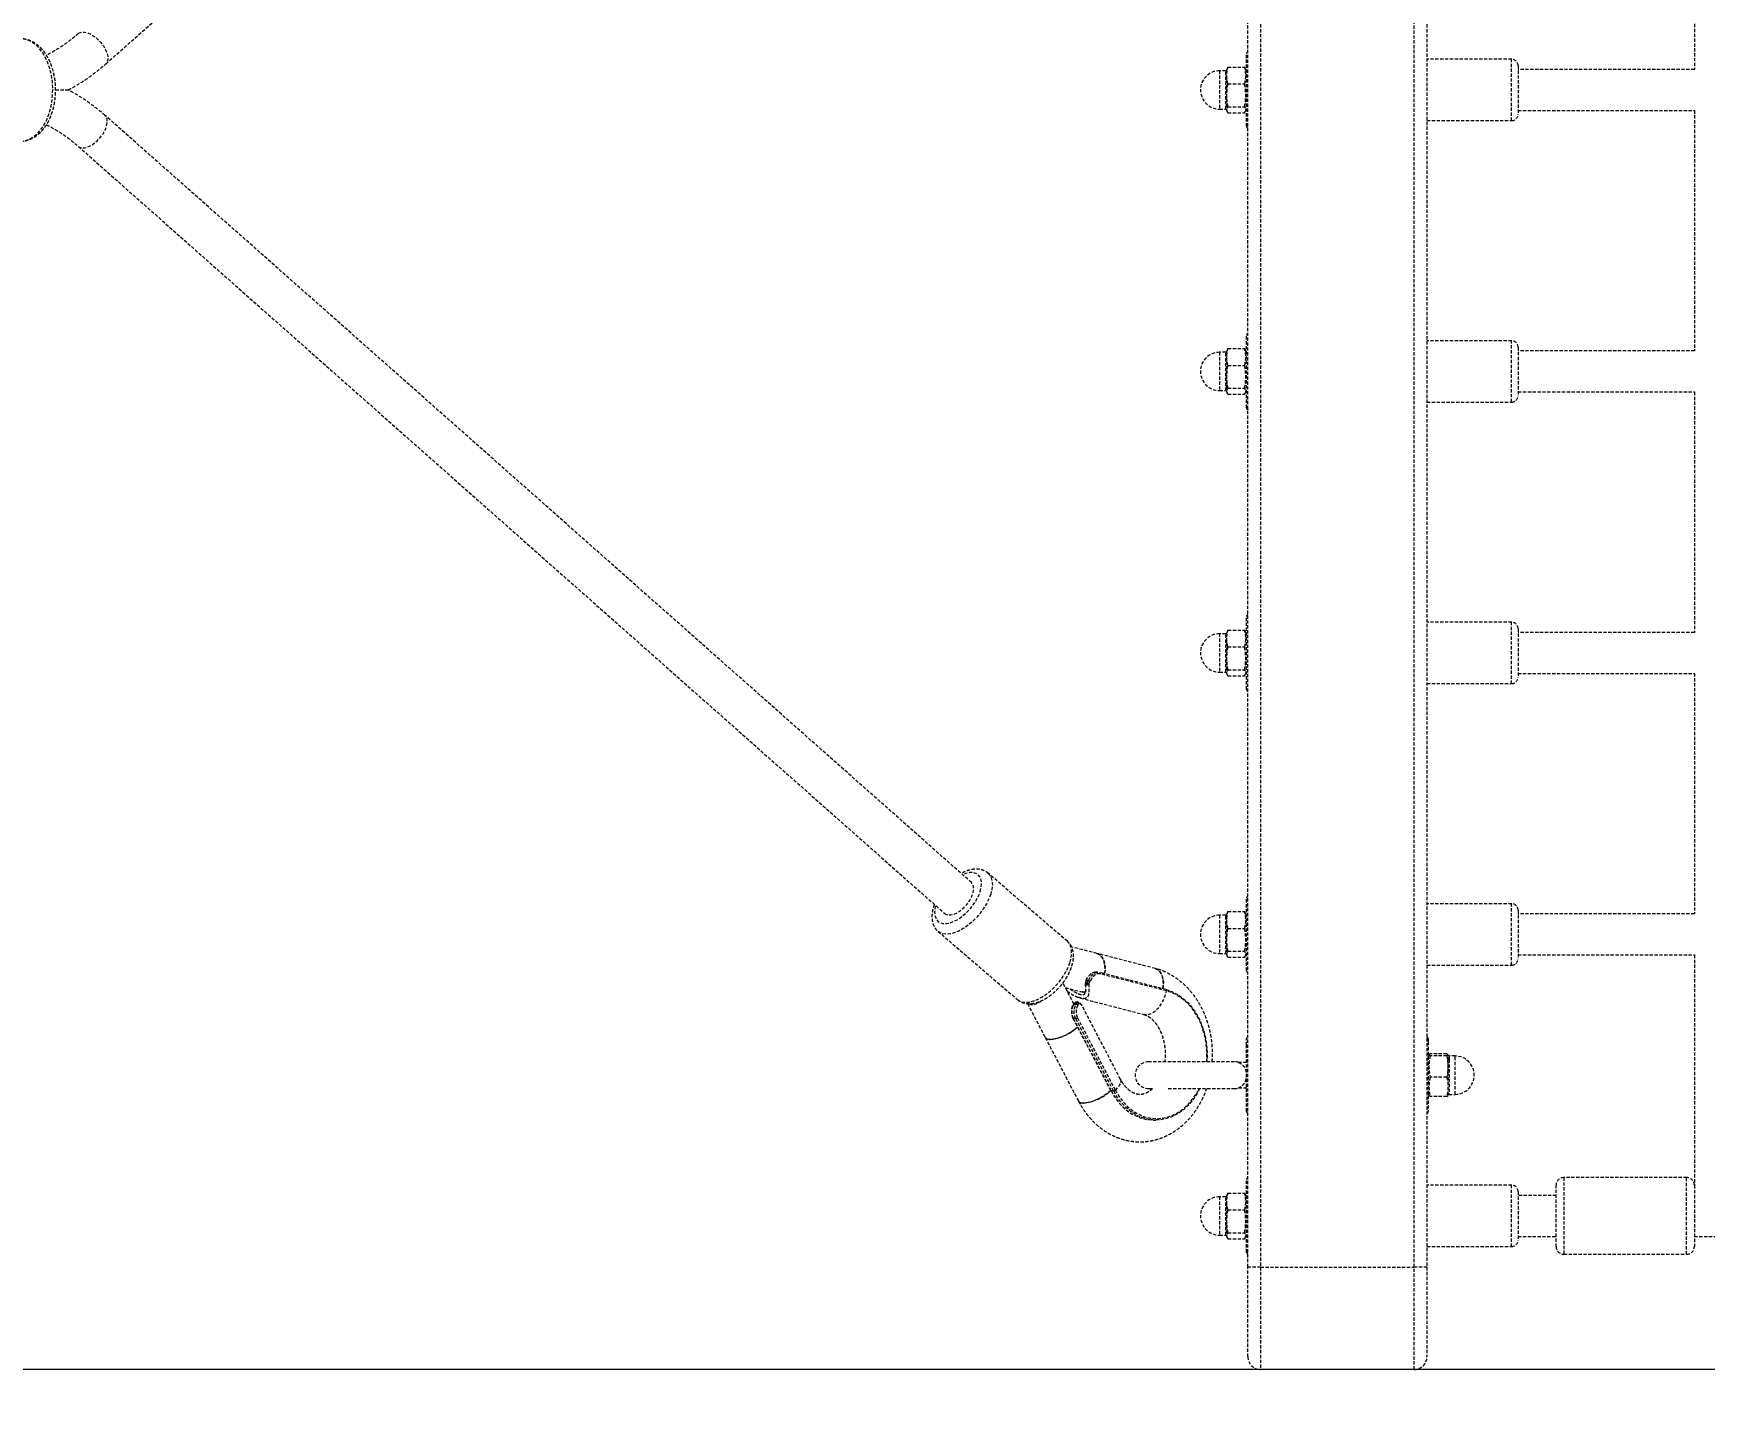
# Model space of a CAD drawing. Header units: millimetres. Extents: x -4075 to 3853, y -2344 to 2376.
# Drawn here: x -1238 to -585, y -170 to 368 of the extents above; entities that cross this region are included whole.
import ezdxf

# ---------------------------------------------------------------- set-up
doc = ezdxf.new("R2010")
doc.units = ezdxf.units.MM
doc.linetypes.add('HIDDEN', pattern=[1.905, 1.27, -0.635])
for name, color, linetype in [('DIKOM_ОБЪЕКТ', 7, 'Continuous'), ('DIKOM_РАЗМЕР_ЗОНА', 7, 'Continuous'), ('DIKOM_РАЗМЕР_ОБЪЕКТА', 7, 'Continuous')]:
    doc.layers.add(name, color=color, linetype=linetype)
doc.styles.add('style1', font='arialbd.ttf', dxfattribs={"width": 0.8})
doc.dimstyles.new('1-50', dxfattribs={"dimtxt": 300, "dimasz": 200, "dimexe": 100, "dimexo": 0, "dimgap": 100, "dimtad": 1, "dimtxsty": 'style1', "dimcen": 200, "dimclrd": 7, "dimclre": 7, "dimclrt": 7, "dimadec": 1, "dimazin": 2, "dimtfac": 1, "dimtmove": 0, "dimatfit": 2, "dimfxl": 0, "dimlwd": 25, "dimlwe": 18, "dimarcsym": 0})

# ---------------------------------------------------------------- blocks, each defined once
blk = doc.blocks.new('*D0')
at = {"layer": 'Defpoints', "color": 0, "transparency": 16777216}
for p in [(-3364.5, 346.19), (3853.1, 341.49), (3853.1, -2244.04)]:
    blk.add_point(p, dxfattribs=at)
at = {"layer": 'DIKOM_РАЗМЕР_ЗОНА', "color": 7, "lineweight": 18, "transparency": 16777216}
for p, q in [((-3364.5, 346.19), (-3364.5, -2344.04)), ((3853.1, 341.49), (3853.1, -2344.04))]:
    blk.add_line(p, q, dxfattribs=at)
at = {"layer": 'DIKOM_РАЗМЕР_ЗОНА', "color": 7, "lineweight": 25, "transparency": 16777216}
blk.add_line((-3164.5, -2244.04), (3653.1, -2244.04), dxfattribs=at)
at = {"layer": 'DIKOM_РАЗМЕР_ЗОНА', "color": 7, "transparency": 16777216}
for points in [[(-3164.5, -2210.7), (-3164.5, -2277.37), (-3364.5, -2244.04)], [(3653.1, -2210.7), (3653.1, -2277.37), (3853.1, -2244.04)]]:
    blk.add_solid(points, dxfattribs=at)
at = {"layer": 'DIKOM_РАЗМЕР_ЗОНА', "color": 7, "transparency": 16777216, "insert": (164.83, -1990.86), "char_height": 300, "attachment_point": 5, "style": 'style1'}
blk.add_mtext('{\\fArial|b0|i0|c204|p34;7220}', dxfattribs=at)
blk = doc.blocks.new('*D1')
at = {"layer": 'Defpoints', "color": 0, "transparency": 16777216}
for p in [(-1865.19, 346.19), (2353.81, 346.19), (2353.81, -666.66)]:
    blk.add_point(p, dxfattribs=at)
at = {"layer": 'DIKOM_РАЗМЕР_ОБЪЕКТА', "color": 7, "lineweight": 18, "transparency": 16777216}
for p, q in [((-1865.19, 346.19), (-1865.19, -766.66)), ((2353.81, 346.19), (2353.81, -766.66))]:
    blk.add_line(p, q, dxfattribs=at)
at = {"layer": 'DIKOM_РАЗМЕР_ОБЪЕКТА', "color": 7, "lineweight": 25, "transparency": 16777216}
blk.add_line((-1665.19, -666.66), (2153.81, -666.66), dxfattribs=at)
at = {"layer": 'DIKOM_РАЗМЕР_ОБЪЕКТА', "color": 7, "transparency": 16777216}
for points in [[(-1665.19, -633.33), (-1665.19, -700), (-1865.19, -666.66)], [(2153.81, -633.33), (2153.81, -700), (2353.81, -666.66)]]:
    blk.add_solid(points, dxfattribs=at)
at = {"layer": 'DIKOM_РАЗМЕР_ОБЪЕКТА', "color": 7, "transparency": 16777216, "insert": (244.3, -413.49), "char_height": 300, "attachment_point": 5, "style": 'style1'}
blk.add_mtext('{\\fArial|b0|i0|c204|p34;4220}', dxfattribs=at)
blk = doc.blocks.new('*D2')
at = {"layer": 'Defpoints', "color": 0, "transparency": 16777216}
for p in [(2054.85, 2376.19), (-3624.48, -1683.81), (2044.31, -1683.81)]:
    blk.add_point(p, dxfattribs=at)
at = {"layer": 'DIKOM_РАЗМЕР_ЗОНА', "color": 7, "lineweight": 18, "transparency": 16777216}
for p, q in [((2054.85, 2376.19), (-3724.48, 2376.19)), ((2044.31, -1683.81), (-3724.48, -1683.81))]:
    blk.add_line(p, q, dxfattribs=at)
at = {"layer": 'DIKOM_РАЗМЕР_ЗОНА', "color": 7, "lineweight": 25, "transparency": 16777216}
blk.add_line((-3624.48, 2176.19), (-3624.48, -1483.81), dxfattribs=at)
at = {"layer": 'DIKOM_РАЗМЕР_ЗОНА', "color": 7, "transparency": 16777216}
for points in [[(-3657.81, 2176.19), (-3591.14, 2176.19), (-3624.48, 2376.19)], [(-3657.81, -1483.81), (-3591.14, -1483.81), (-3624.48, -1683.81)]]:
    blk.add_solid(points, dxfattribs=at)
at = {"layer": 'DIKOM_РАЗМЕР_ЗОНА', "color": 7, "transparency": 16777216, "insert": (-3877.65, 411.65), "char_height": 300, "attachment_point": 5, "rotation": 90, "style": 'style1'}
blk.add_mtext('{\\fArial|b0|i0|c204|p34;4000}', dxfattribs=at)
blk = doc.blocks.new('*D3')
at = {"layer": 'Defpoints', "color": 0, "transparency": 16777216}
for p in [(1216.81, 846.19), (-2144.45, -153.81), (1216.81, -153.81)]:
    blk.add_point(p, dxfattribs=at)
at = {"layer": 'DIKOM_РАЗМЕР_ОБЪЕКТА', "color": 7, "lineweight": 18, "transparency": 16777216}
for p, q in [((1216.81, 846.19), (-2244.45, 846.19)), ((1216.81, -153.81), (-2244.45, -153.81))]:
    blk.add_line(p, q, dxfattribs=at)
at = {"layer": 'DIKOM_РАЗМЕР_ОБЪЕКТА', "color": 7, "lineweight": 25, "transparency": 16777216}
blk.add_line((-2144.45, 646.19), (-2144.45, 46.19), dxfattribs=at)
at = {"layer": 'DIKOM_РАЗМЕР_ОБЪЕКТА', "color": 7, "transparency": 16777216}
for points in [[(-2177.79, 646.19), (-2111.12, 646.19), (-2144.45, 846.19)], [(-2177.79, 46.19), (-2111.12, 46.19), (-2144.45, -153.81)]]:
    blk.add_solid(points, dxfattribs=at)
at = {"layer": 'DIKOM_РАЗМЕР_ОБЪЕКТА', "color": 7, "transparency": 16777216, "insert": (-2397.63, 346.19), "char_height": 300, "attachment_point": 5, "rotation": 90, "style": 'style1'}
blk.add_mtext('{\\fArial|b0|i0|c204|p34;1000}', dxfattribs=at)

msp = doc.modelspace()

# ---------------------------------------------------------------- linework, layer by layer
at = {"layer": 'DIKOM_ОБЪЕКТ', "color": 7, "linetype": 'HIDDEN', "lineweight": 15}
for p, q in [((-763.194, -113.815), (-763.194, 806.185)), ((-758.194, 806.185), (-758.194, -113.815)), ((-698.194, -113.815), (-698.194, 806.185)), ((-693.194, 806.185), (-693.194, -113.815)), ((-1209.484, 356.376), (-871.195, 655.909)), ((-588.694, 448.185), (-588.694, 354.185)), ((-763.694, 331.985), (-763.694, 360.385)), ((-771.83, 353.685), (-774.194, 353.685)), ((-774.194, 353.685), (-774.194, 338.685)), ((-771.83, 338.685), (-771.83, 353.685)), ((-771.291, 354.493), (-771.501, 353.916)), ((-771.501, 353.916), (-771.501, 340.7)), ((-770.953, 355.1), (-771.201, 354.46)), ((-770.953, 355.1), (-764.436, 355.1)), ((-764.436, 355.1), (-764.187, 354.46)), ((-763.694, 353.385), (-764.097, 354.493)), ((-660.094, 358.185), (-693.194, 358.185)), ((-660.094, 334.185), (-660.094, 358.185)), ((-657.594, 355.685), (-657.594, 336.685)), ((-588.694, 354.185), (-657.594, 354.185)), ((-770.953, 348.545), (-764.436, 348.545)), ((-771.501, 340.7), (-771.501, 338.455)), ((-770.953, 339.631), (-764.436, 339.631)), ((-871.195, 36.462), (-1209.76, 336.24)), ((-774.194, 338.685), (-771.83, 338.685)), ((-771.501, 338.455), (-771.291, 337.878)), ((-770.953, 337.271), (-764.436, 337.271)), ((-764.097, 337.878), (-763.694, 338.985)), ((-693.194, 334.185), (-660.094, 334.185)), ((-657.594, 338.185), (-588.694, 338.185)), ((-588.694, 338.185), (-588.694, 244.185)), ((-1220.189, 324.106), (-881.624, 24.329)), ((-763.694, 221.985), (-763.694, 250.385)), ((-660.094, 248.185), (-693.194, 248.185)), ((-660.094, 224.185), (-660.094, 248.185)), ((-771.83, 243.685), (-774.194, 243.685)), ((-774.194, 243.685), (-774.194, 228.685)), ((-771.83, 228.685), (-771.83, 243.685)), ((-771.291, 244.493), (-771.501, 243.916)), ((-771.501, 243.916), (-771.501, 230.7)), ((-770.953, 245.1), (-771.201, 244.46)), ((-770.953, 245.1), (-764.436, 245.1)), ((-764.436, 245.1), (-764.187, 244.46)), ((-763.694, 243.385), (-764.097, 244.493)), ((-657.594, 245.685), (-657.594, 226.685)), ((-588.694, 244.185), (-657.594, 244.185)), ((-770.953, 238.545), (-764.436, 238.545)), ((-774.194, 228.685), (-771.83, 228.685)), ((-771.501, 230.7), (-771.501, 228.455)), ((-770.953, 229.631), (-764.436, 229.631)), ((-764.097, 227.878), (-763.694, 228.985)), ((-771.501, 228.455), (-771.291, 227.878)), ((-770.953, 227.271), (-764.436, 227.271)), ((-693.194, 224.185), (-660.094, 224.185)), ((-657.594, 228.185), (-588.694, 228.185)), ((-588.694, 228.185), (-588.694, 134.185)), ((-763.694, 111.985), (-763.694, 140.385)), ((-660.094, 138.185), (-693.194, 138.185)), ((-660.094, 114.185), (-660.094, 138.185)), ((-771.83, 133.685), (-774.194, 133.685)), ((-774.194, 133.685), (-774.194, 118.685)), ((-771.83, 118.685), (-771.83, 133.685)), ((-771.291, 134.493), (-771.501, 133.916)), ((-771.501, 133.916), (-771.501, 120.7)), ((-770.953, 135.1), (-771.201, 134.46)), ((-770.953, 135.1), (-764.436, 135.1)), ((-764.436, 135.1), (-764.187, 134.46)), ((-763.694, 133.385), (-764.097, 134.493)), ((-657.594, 135.685), (-657.594, 116.685)), ((-588.694, 134.185), (-657.594, 134.185)), ((-770.953, 128.545), (-764.436, 128.545)), ((-774.194, 118.685), (-771.83, 118.685)), ((-771.501, 120.7), (-771.501, 118.455)), ((-771.501, 118.455), (-771.291, 117.878)), ((-770.953, 119.631), (-764.436, 119.631)), ((-764.097, 117.878), (-763.694, 118.985)), ((-657.594, 118.185), (-588.694, 118.185)), ((-588.694, 118.185), (-588.694, 24.185)), ((-770.953, 117.271), (-764.436, 117.271)), ((-693.194, 114.185), (-660.094, 114.185)), ((-833.697, 13.489), (-864.7, 40.112)), ((-763.694, 1.985), (-763.694, 30.385)), ((-660.094, 28.185), (-693.194, 28.185)), ((-660.094, 4.185), (-660.094, 28.185)), ((-771.83, 23.685), (-774.194, 23.685)), ((-774.194, 23.685), (-774.194, 8.685)), ((-771.83, 8.685), (-771.83, 23.685)), ((-771.291, 24.493), (-771.501, 23.916)), ((-771.501, 23.916), (-771.501, 10.7)), ((-770.953, 25.1), (-771.201, 24.46)), ((-770.953, 25.1), (-764.436, 25.1)), ((-764.436, 25.1), (-764.187, 24.46)), ((-763.694, 23.385), (-764.097, 24.493)), ((-657.594, 25.685), (-657.594, 6.685)), ((-588.694, 24.185), (-657.594, 24.185)), ((-884.244, 17.352), (-853.242, -9.271)), ((-770.953, 18.545), (-764.436, 18.545)), ((-822.156, 8.744), (-832.045, 11.291)), ((-799.371, 2.874), (-822.156, 8.744)), ((-774.194, 8.685), (-771.83, 8.685)), ((-771.501, 10.7), (-771.501, 8.455)), ((-771.501, 8.455), (-771.291, 7.878)), ((-770.953, 9.631), (-764.436, 9.631)), ((-770.953, 7.271), (-764.436, 7.271)), ((-764.097, 7.878), (-763.694, 8.985)), ((-657.594, 8.185), (-588.694, 8.185)), ((-588.694, 8.185), (-588.694, -81.815)), ((-821.754, 1.406), (-822.706, 1.406)), ((-821.137, 1.328), (-821.088, 1.322)), ((-795.114, -5.37), (-821.088, 1.322)), ((-794.933, -5.903), (-820.907, 0.788)), ((-693.194, 4.185), (-660.094, 4.185)), ((-831.135, -11.013), (-835.462, -2.729)), ((-834.483, -4.603), (-826.691, -6.61)), ((-826.702, -2.669), (-826.702, -2.669)), ((-826.336, -1.81), (-826.603, -2.713)), ((-826.389, -1.772), (-826.117, -1.004)), ((-826.07, -1.012), (-826.336, -1.81)), ((-825.435, -1.81), (-826.336, -1.81)), ((-849.281, -10.83), (-842.33, -24.138)), ((-831.156, -11.127), (-831.581, -11.663)), ((-830.69, -10.612), (-831.156, -11.127)), ((-831.156, -11.127), (-830.255, -11.127)), ((-828.599, -8.701), (-803.988, -15.041)), ((-812.957, -40.409), (-827.968, -11.67)), ((-831.525, -16.631), (-816.737, -44.942)), ((-831.404, -16.678), (-816.616, -44.99)), ((-830.453, -16.678), (-831.404, -16.678)), ((-815.665, -44.99), (-830.453, -16.678)), ((-829.785, -16.371), (-814.996, -44.682)), ((-842.33, -24.138), (-829.358, -48.973)), ((-763.694, -27.108), (-763.694, -24.615)), ((-692.694, -24.615), (-692.694, -25.855)), ((-692.694, -25.855), (-692.694, -53.015)), ((-763.694, -53.015), (-763.694, -27.108)), ((-692.386, -30.767), (-692.694, -31.615)), ((-685.436, -30.435), (-691.953, -30.435)), ((-685.436, -31.257), (-691.953, -31.257)), ((-684.887, -31.084), (-685.003, -30.767)), ((-684.887, -46.545), (-684.887, -31.084)), ((-682.194, -31.315), (-684.559, -31.315)), ((-684.559, -31.315), (-684.559, -32.679)), ((-682.194, -32.679), (-682.194, -31.315)), ((-768.444, -33.565), (-801.944, -33.565)), ((-763.694, -33.815), (-766.819, -33.815)), ((-684.559, -32.679), (-684.559, -46.315)), ((-682.194, -46.315), (-682.194, -32.679)), ((-815.665, -44.99), (-816.616, -44.99)), ((-801.944, -44.065), (-800.437, -44.065)), ((-794.281, -44.065), (-768.444, -44.065)), ((-766.822, -43.815), (-763.694, -43.815)), ((-685.436, -39.636), (-691.953, -39.636)), ((-692.694, -46.015), (-692.386, -46.863)), ((-691.953, -47.194), (-692.341, -46.846)), ((-685.436, -47.194), (-691.953, -47.194)), ((-685.436, -47.194), (-685.048, -46.846)), ((-685.003, -46.863), (-684.887, -46.545)), ((-684.559, -46.315), (-682.194, -46.315)), ((-800.034, -56.364), (-799.082, -56.364)), ((-763.694, -108.015), (-763.694, -79.615)), ((-660.094, -81.815), (-693.194, -81.815)), ((-660.094, -105.815), (-660.094, -81.815)), ((-657.594, -84.315), (-657.594, -103.315)), ((-642.694, -105.815), (-642.694, -81.815)), ((-591.694, -78.815), (-639.694, -78.815)), ((-639.694, -78.815), (-639.694, -108.815)), ((-591.694, -108.815), (-591.694, -78.815)), ((-588.694, -81.815), (-588.694, -105.815)), ((-771.83, -86.315), (-774.194, -86.315)), ((-774.194, -86.315), (-774.194, -101.315)), ((-771.83, -101.315), (-771.83, -86.315)), ((-771.291, -85.507), (-771.501, -86.084)), ((-771.501, -86.084), (-771.501, -99.3)), ((-770.953, -84.9), (-771.201, -85.54)), ((-770.953, -84.9), (-764.436, -84.9)), ((-764.436, -84.9), (-764.187, -85.54)), ((-763.694, -86.615), (-764.097, -85.507)), ((-642.694, -85.815), (-657.594, -85.815)), ((-770.953, -91.455), (-764.436, -91.455)), ((-774.194, -101.315), (-771.83, -101.315)), ((-771.501, -99.3), (-771.501, -101.545)), ((-771.501, -101.545), (-771.291, -102.122)), ((-770.953, -100.369), (-764.436, -100.369)), ((-770.953, -102.729), (-764.436, -102.729)), ((-764.097, -102.122), (-763.694, -101.015)), ((-657.594, -101.815), (-642.694, -101.815)), ((-588.694, -101.815), (-532.694, -101.815)), ((-693.194, -105.815), (-660.094, -105.815)), ((-639.694, -108.815), (-591.694, -108.815)), ((-758.194, -113.815), (-763.194, -113.815)), ((-763.194, -148.815), (-763.194, -113.815)), ((-758.194, -113.815), (-698.194, -113.815)), ((-758.194, -113.815), (-758.194, -153.815)), ((-693.194, -113.815), (-698.194, -113.815)), ((-698.194, -153.815), (-698.194, -113.815)), ((-693.194, -113.815), (-693.194, -148.815)), ((-698.194, -153.815), (-758.194, -153.815))]:
    msp.add_line(p, q, dxfattribs=at)
at = {"layer": 'DIKOM_ОБЪЕКТ', "color": 7, "linetype": 'HIDDEN', "lineweight": 15, "flags": 128}
for points in [[(-1242.813, 326.185), (-1241.155, 326.359), (-1239.504, 326.887), (-1237.911, 327.759), (-1236.407, 328.959), (-1235.016, 330.467), (-1233.765, 332.256), (-1232.675, 334.293), (-1231.766, 336.543), (-1231.054, 338.964), (-1230.553, 341.514), (-1230.269, 344.148), (-1230.21, 346.818), (-1230.376, 349.477), (-1230.763, 352.077), (-1231.366, 354.572), (-1232.173, 356.917), (-1233.169, 359.071), (-1234.338, 360.995), (-1235.658, 362.654), (-1237.106, 364.02), (-1238.656, 365.067), (-1240.28, 365.778), (-1241.949, 366.138), (-1242.813, 366.185)], [(-1220.172, 368.28), (-1219.843, 368.511), (-1218.945, 368.815), (-1217.854, 368.815), (-1216.622, 368.511), (-1215.307, 367.918), (-1213.969, 367.064), (-1212.671, 365.988), (-1211.474, 364.741), (-1210.435, 363.381), (-1209.6, 361.972), (-1209.011, 360.579), (-1208.693, 359.267), (-1208.663, 358.099), (-1208.921, 357.128), (-1209.455, 356.4), (-1209.481, 356.378)], [(-1220.183, 324.1), (-1219.849, 323.865), (-1218.944, 323.555), (-1217.853, 323.555), (-1216.628, 323.865), (-1215.325, 324.469), (-1214.006, 325.34), (-1212.733, 326.437), (-1211.564, 327.709), (-1210.554, 329.096), (-1209.752, 330.533), (-1209.193, 331.954), (-1208.905, 333.291), (-1208.901, 334.482), (-1209.18, 335.472), (-1209.731, 336.214), (-1209.764, 336.244)], [(-867.777, 32.941), (-867.375, 34.579), (-867.248, 36.09), (-867.4, 37.427), (-867.825, 38.552), (-868.511, 39.428), (-869.437, 40.03), (-870.575, 40.339), (-871.89, 40.346), (-873.343, 40.051), (-874.673, 39.56)], [(-864.635, 40.055), (-864.038, 39.393), (-863.44, 38.278), (-863.1, 36.938), (-863.027, 35.406), (-863.222, 33.718), (-863.681, 31.913)], [(-885.193, 27.341), (-885.444, 26.212), (-885.57, 24.701), (-885.419, 23.364), (-884.994, 22.239), (-884.308, 21.363), (-883.382, 20.761), (-882.244, 20.452), (-880.929, 20.445), (-879.476, 20.74), (-877.931, 21.329), (-876.339, 22.193), (-874.749, 23.306), (-873.21, 24.635), (-871.768, 26.139), (-870.467, 27.772), (-869.346, 29.485), (-868.44, 31.225), (-867.777, 32.941)], [(-881.623, 24.327), (-881.284, 24.087), (-880.379, 23.778), (-879.288, 23.778), (-878.063, 24.087), (-876.76, 24.692), (-875.441, 25.563), (-874.167, 26.66), (-872.999, 27.932), (-871.989, 29.319), (-871.187, 30.756), (-870.628, 32.176), (-870.34, 33.514), (-870.336, 34.705), (-870.615, 35.695), (-871.166, 36.437), (-871.196, 36.463)], [(-863.681, 31.913), (-864.393, 30.034), (-865.341, 28.123), (-866.502, 26.228), (-867.851, 24.39), (-869.355, 22.655), (-870.979, 21.062), (-872.685, 19.649), (-874.432, 18.448), (-876.181, 17.489), (-877.889, 16.793), (-879.518, 16.377), (-881.028, 16.251), (-882.384, 16.417), (-883.555, 16.872), (-884.246, 17.353)], [(-832.679, 5.291), (-832.22, 7.096), (-832.025, 8.784), (-832.098, 10.316), (-832.438, 11.655), (-833.036, 12.771), (-833.697, 13.489)], [(-819.136, 0.819), (-818.977, 2.266), (-819.015, 3.9), (-819.293, 5.399), (-819.799, 6.692), (-820.508, 7.718), (-821.387, 8.431), (-822.156, 8.744)], [(-822.156, 8.744), (-821.878, 8.658), (-820.928, 8.116), (-820.13, 7.242), (-819.519, 6.075), (-819.125, 4.671), (-818.966, 3.095), (-819.049, 1.421), (-819.136, 0.819)], [(-853.242, -9.271), (-852.553, -9.75), (-851.382, -10.205), (-850.025, -10.371), (-848.515, -10.245), (-846.887, -9.829), (-845.178, -9.133), (-843.43, -8.174), (-841.682, -6.974), (-839.977, -5.56), (-838.353, -3.967), (-836.849, -2.232), (-835.5, -0.395), (-834.338, 1.501), (-833.39, 3.411), (-832.679, 5.291)], [(-821.088, 1.322), (-821.073, 1.317), (-821.015, 1.286), (-820.966, 1.235), (-820.928, 1.166), (-820.902, 1.084), (-820.89, 0.99), (-820.891, 0.89), (-820.907, 0.788)], [(-799.371, 2.874), (-799.094, 2.788), (-798.144, 2.246), (-797.345, 1.372), (-796.735, 0.205), (-796.341, -1.199), (-796.181, -2.775), (-796.265, -4.449), (-796.352, -5.051)], [(-796.352, -5.051), (-796.193, -3.604), (-796.231, -1.97), (-796.509, -0.471), (-797.015, 0.822), (-797.724, 1.849), (-798.603, 2.561), (-799.37, 2.873)], [(-803.988, -15.041), (-802.965, -15.169), (-801.728, -14.996), (-800.478, -14.482), (-799.258, -13.643), (-798.109, -12.51), (-797.07, -11.119), (-796.175, -9.517), (-795.455, -7.759), (-794.933, -5.903)], [(-795.163, -5.364), (-792.866, -6.141), (-790.658, -7.263), (-788.568, -8.715), (-786.626, -10.476), (-784.86, -12.521), (-783.295, -14.822), (-781.953, -17.345), (-780.852, -20.056), (-780.009, -22.915), (-779.435, -25.884), (-779.138, -28.919), (-779.123, -31.978), (-779.227, -33.565)], [(-795.114, -5.37), (-795.099, -5.374), (-795.042, -5.406), (-794.993, -5.457), (-794.954, -5.525), (-794.928, -5.608), (-794.916, -5.701), (-794.918, -5.801), (-794.933, -5.903)], [(-779.343, -33.565), (-779.236, -31.949), (-779.251, -28.955), (-779.541, -25.985), (-780.103, -23.08), (-780.928, -20.281), (-782.005, -17.629), (-783.319, -15.159), (-784.851, -12.908), (-786.579, -10.906), (-788.479, -9.183), (-790.524, -7.762), (-792.686, -6.664), (-794.933, -5.903)], [(-829.75, -20.03), (-829.924, -20.192), (-831.095, -21.157), (-832.46, -22.087), (-833.955, -22.941), (-835.511, -23.677), (-837.053, -24.261), (-838.511, -24.667), (-839.815, -24.874), (-840.906, -24.874), (-841.732, -24.667), (-842.254, -24.261), (-842.33, -24.138)], [(-816.778, -44.865), (-816.952, -45.027), (-818.123, -45.991), (-819.488, -46.922), (-820.983, -47.775), (-822.538, -48.511), (-824.081, -49.096), (-825.539, -49.501), (-826.843, -49.709), (-827.934, -49.709), (-828.76, -49.501), (-829.282, -49.096), (-829.358, -48.973)], [(-816.616, -44.99), (-815.176, -47.422), (-813.522, -49.617), (-811.677, -51.543), (-809.669, -53.174), (-807.524, -54.487), (-805.273, -55.463), (-802.949, -56.088), (-800.584, -56.354), (-800.034, -56.364)], [(-782.039, -44.065), (-783.139, -46.143), (-784.681, -48.469), (-786.426, -50.543), (-788.35, -52.336), (-790.425, -53.823), (-792.623, -54.982), (-794.911, -55.797), (-797.259, -56.256), (-799.632, -56.354), (-801.998, -56.088), (-804.322, -55.463), (-806.572, -54.487), (-808.717, -53.174), (-810.726, -51.543), (-812.57, -49.617), (-814.224, -47.422), (-815.665, -44.99)], [(-812.957, -40.409), (-812.808, -40.921), (-812.898, -41.713), (-813.304, -42.625), (-814.011, -43.626), (-814.996, -44.682)], [(-814.996, -44.682), (-813.587, -47.062), (-811.968, -49.21), (-810.163, -51.096), (-808.197, -52.692), (-806.099, -53.977), (-803.896, -54.932), (-801.622, -55.544), (-799.307, -55.804), (-796.984, -55.708), (-794.687, -55.258), (-792.447, -54.461), (-790.297, -53.327), (-788.266, -51.872), (-786.383, -50.117), (-784.675, -48.087), (-783.166, -45.811), (-782.228, -44.065)]]:
    msp.add_lwpolyline(points, dxfattribs=at)
at = {"layer": 'DIKOM_ОБЪЕКТ', "color": 7, "linetype": 'HIDDEN', "lineweight": 15}
for centre, radius, start, end in [((-762.894, 360.385), 0.8, 112.024313, 180), ((-774.194, 346.185), 7.5, 90, 270), ((-771.83, 354.035), 0.35, 270, 340), ((-660.094, 355.685), 2.5, 0, 90), ((-771.83, 338.335), 0.35, 20, 90), ((-660.094, 336.685), 2.5, 270, 0), ((-762.894, 331.985), 0.8, 180, 247.975687), ((-762.894, 250.385), 0.8, 112.024313, 180), ((-660.094, 245.685), 2.5, 0, 90), ((-774.194, 236.185), 7.5, 90, 270), ((-771.83, 244.035), 0.35, 270, 340), ((-771.83, 228.335), 0.35, 20, 90), ((-660.094, 226.685), 2.5, 270, 0), ((-762.894, 221.985), 0.8, 180, 247.975687), ((-762.894, 140.385), 0.8, 112.024313, 180), ((-660.094, 135.685), 2.5, 0, 90), ((-774.194, 126.185), 7.5, 90, 270), ((-771.83, 134.035), 0.35, 270, 340), ((-771.83, 118.335), 0.35, 20, 90), ((-762.894, 111.985), 0.8, 180, 247.975687), ((-660.094, 116.685), 2.5, 270, 0), ((-762.894, 30.385), 0.8, 112.024313, 180), ((-660.094, 25.685), 2.5, 0, 90), ((-774.194, 16.185), 7.5, 90, 270), ((-771.83, 24.035), 0.35, 270, 340), ((-771.83, 8.335), 0.35, 20, 90), ((-660.094, 6.685), 2.5, 270, 0), ((-762.894, 1.985), 0.8, 180, 247.975687), ((-826.508, -2.368), 0.358, 237.313417, 254.651301), ((-826.419, -1.84), 0.0749, 66.402127, 102.671982), ((-826.246, -1.465), 0.357, 237.947559, 255.371654), ((-838.305, 4.357), 14.272, 329.798757, 334.396808), ((-825.022, -1.953), 1.287, 222.498851, 254.321378), ((-824.355, -0.462), 1.727, 231.295761, 254.821183), ((-838.32, 4.346), 14.984, 329.798757, 334.396808), ((-831.105, -11.38), 0.269, 139.628421, 185.374978), ((-831.123, -11.379), 0.255, 97.375321, 137.01503), ((-830.655, -10.869), 0.259, 97.647392, 135.867263), ((-834.081, -8.87), 4.442, 329.465304, 337.768397), ((-830.119, -11.684), 0.574, 27.914435, 103.693372), ((-829.798, -11.077), 0.554, 28.722191, 108.088084), ((-833.629, -9.046), 4.663, 329.465304, 337.768397), ((-831.427, -16.559), 0.122, 216.264559, 280.804346), ((-830.574, -15.536), 1.149, 276.038155, 313.369216), ((-840.732, -22.921), 2.009, 217.288935, 279.779971), ((-842.345, -6.572), 18.432, 276.084585, 313.103097), ((-762.894, -24.615), 0.8, 112.024313, 180), ((-693.494, -24.615), 0.8, 0, 67.975687), ((-684.559, -30.965), 0.35, 200, 270), ((-682.194, -38.815), 7.5, 270, 90), ((-801.944, -38.815), 5.25, 90, 270), ((-768.444, -38.815), 5.25, 71.957676, 90), ((-829.372, -31.407), 18.432, 276.084585, 313.103097), ((-816.639, -44.87), 0.122, 216.264559, 280.804346), ((-815.785, -43.847), 1.149, 276.038155, 313.369216), ((-768.444, -38.815), 5.25, 270, 288.027101), ((-827.76, -47.757), 2.007, 217.227563, 279.790321), ((-684.559, -46.665), 0.35, 90, 160), ((-762.894, -53.015), 0.8, 180, 247.975687), ((-693.494, -53.015), 0.8, 292.024313, 0), ((-762.894, -79.615), 0.8, 112.024313, 180), ((-660.094, -84.315), 2.5, 0, 90), ((-639.694, -81.815), 3, 90, 180), ((-591.694, -81.815), 3, 360, 90), ((-774.194, -93.815), 7.5, 90, 270), ((-771.83, -85.965), 0.35, 270, 340), ((-771.83, -101.665), 0.35, 20, 90), ((-660.094, -103.315), 2.5, 270, 0), ((-762.894, -108.015), 0.8, 180, 247.975687), ((-639.694, -105.815), 3, 180, 270), ((-591.694, -105.815), 3, 270, 0), ((-758.194, -148.815), 5, 180, 270), ((-698.194, -148.815), 5, 270, 0)]:
    msp.add_arc(centre, radius, start, end, dxfattribs=at)
msp.add_ellipse((-843.828, -3.992), major_axis=(5.315, 6.697), ratio=0.4967127, start_param=3.2795276, end_param=4.1142417, dxfattribs=at)
for points, knots in [([(-1242.957, 326.208), (-1242.862, 326.2), (-1242.184, 326.14), (-1240.918, 326.336), (-1239.212, 326.805), (-1237.578, 327.599), (-1236.032, 328.668), (-1234.591, 330.017), (-1233.275, 331.628), (-1232.106, 333.481), (-1231.108, 335.542), (-1230.296, 337.774), (-1229.684, 340.137), (-1229.276, 342.592), (-1229.079, 345.101), (-1229.094, 347.626), (-1229.321, 350.131), (-1229.759, 352.578), (-1230.402, 354.931), (-1231.248, 357.156), (-1232.29, 359.218), (-1233.519, 361.08), (-1234.921, 362.704), (-1236.476, 364.053), (-1238.151, 365.097), (-1239.905, 365.794), (-1241.44, 366.153), (-1242.378, 366.147), (-1242.712, 366.145)], [0, 0, 0, 0, 0.00610708, 0.04385838, 0.08147526, 0.11938565, 0.15797981, 0.19744868, 0.23774905, 0.2786587, 0.31990105, 0.36123915, 0.40254051, 0.44377881, 0.48496926, 0.52614865, 0.56736278, 0.60864689, 0.65005093, 0.69161683, 0.73336475, 0.77526763, 0.8171596, 0.85875068, 0.89967132, 0.93961412, 0.97851137, 1, 1, 1, 1]), ([(-1220.179, 368.274), (-1221.402, 367.238), (-1223.694, 365.295), (-1227.066, 362.95), (-1230.022, 361.177), (-1231.858, 360.176), (-1232.706, 359.781), (-1232.713, 359.777)], [0, 0, 0, 0, 0.3083878, 0.5782169, 0.8083941, 0.9982739, 1, 1, 1, 1]), ([(-1224.179, 346.183), (-1223.306, 346.648), (-1221.191, 347.774), (-1217.744, 349.938), (-1213.675, 352.803), (-1210.933, 355.14), (-1209.48, 356.379)], [0, 0, 0, 0, 0.1688315, 0.4095071, 0.6870189, 1, 1, 1, 1]), ([(-770.953, 348.545), (-770.962, 348.583), (-771.206, 349.541), (-771.522, 351.47), (-771.308, 353.636), (-771.016, 354.841), (-770.953, 355.1)], [0, 0, 0, 0, 0.0174084, 0.4430632, 0.8802346, 1, 1, 1, 1]), ([(-764.436, 348.545), (-764.426, 348.583), (-764.183, 349.541), (-763.867, 351.47), (-764.081, 353.636), (-764.373, 354.841), (-764.436, 355.1)], [0, 0, 0, 0, 0.0174084, 0.4430632, 0.8802346, 1, 1, 1, 1]), ([(-1229.121, 346.185), (-1228.669, 346.185), (-1227.314, 346.185), (-1225.811, 346.185), (-1224.691, 346.185), (-1224.188, 346.185), (-1224.182, 346.185), (-1224.18, 346.185)], [0, 0, 0, 0, 0.1866917, 0.5591652, 0.7336083, 0.9122681, 1, 1, 1, 1]), ([(-1209.763, 336.243), (-1211.323, 337.556), (-1214.251, 340.022), (-1218.584, 342.985), (-1221.837, 344.975), (-1223.663, 345.91), (-1224.184, 346.178)], [0, 0, 0, 0, 0.3415641, 0.6412992, 0.8975589, 1, 1, 1, 1]), ([(-770.953, 339.631), (-771.175, 341.09), (-771.628, 344.061), (-771.181, 347.033), (-770.953, 348.545)], [0, 0, 0, 0, 0.4912125, 1, 1, 1, 1]), ([(-764.436, 339.631), (-764.213, 341.09), (-763.76, 344.061), (-764.208, 347.033), (-764.436, 348.545)], [0, 0, 0, 0, 0.4912125, 1, 1, 1, 1]), ([(-770.953, 337.271), (-771.175, 337.657), (-771.628, 338.444), (-771.181, 339.231), (-770.953, 339.631)], [0, 0, 0, 0, 0.49121246, 1, 1, 1, 1]), ([(-764.436, 337.271), (-764.213, 337.657), (-763.76, 338.444), (-764.208, 339.231), (-764.436, 339.631)], [0, 0, 0, 0, 0.4912125, 1, 1, 1, 1]), ([(-1232.723, 332.583), (-1232.504, 332.479), (-1231.155, 331.845), (-1228.465, 330.3), (-1224.45, 327.686), (-1221.689, 325.366), (-1220.189, 324.106)], [0, 0, 0, 0, 0.0496579, 0.3053269, 0.6227061, 1, 1, 1, 1]), ([(-770.953, 238.545), (-770.962, 238.583), (-771.206, 239.541), (-771.522, 241.47), (-771.308, 243.636), (-771.016, 244.841), (-770.953, 245.1)], [0, 0, 0, 0, 0.0174084, 0.4430632, 0.88023465, 1, 1, 1, 1]), ([(-764.436, 238.545), (-764.426, 238.583), (-764.183, 239.541), (-763.867, 241.47), (-764.081, 243.636), (-764.373, 244.841), (-764.436, 245.1)], [0, 0, 0, 0, 0.0174084, 0.4430632, 0.8802346, 1, 1, 1, 1]), ([(-770.953, 229.631), (-771.175, 231.09), (-771.628, 234.061), (-771.181, 237.033), (-770.953, 238.545)], [0, 0, 0, 0, 0.4912125, 1, 1, 1, 1]), ([(-764.436, 229.631), (-764.213, 231.09), (-763.76, 234.061), (-764.208, 237.033), (-764.436, 238.545)], [0, 0, 0, 0, 0.4912125, 1, 1, 1, 1]), ([(-770.953, 227.271), (-771.175, 227.657), (-771.628, 228.444), (-771.181, 229.231), (-770.953, 229.631)], [0, 0, 0, 0, 0.4912125, 1, 1, 1, 1]), ([(-764.436, 227.271), (-764.213, 227.657), (-763.76, 228.444), (-764.208, 229.231), (-764.436, 229.631)], [0, 0, 0, 0, 0.4912125, 1, 1, 1, 1]), ([(-770.953, 128.545), (-770.962, 128.583), (-771.206, 129.541), (-771.522, 131.47), (-771.308, 133.636), (-771.016, 134.841), (-770.953, 135.1)], [0, 0, 0, 0, 0.0174084, 0.4430632, 0.8802346, 1, 1, 1, 1]), ([(-764.436, 128.545), (-764.426, 128.583), (-764.183, 129.541), (-763.867, 131.47), (-764.081, 133.636), (-764.373, 134.841), (-764.436, 135.1)], [0, 0, 0, 0, 0.0174084, 0.4430632, 0.8802346, 1, 1, 1, 1]), ([(-770.953, 119.631), (-771.175, 121.09), (-771.628, 124.061), (-771.181, 127.033), (-770.953, 128.545)], [0, 0, 0, 0, 0.4912125, 1, 1, 1, 1]), ([(-764.436, 119.631), (-764.213, 121.09), (-763.76, 124.061), (-764.208, 127.033), (-764.436, 128.545)], [0, 0, 0, 0, 0.4912125, 1, 1, 1, 1]), ([(-770.953, 117.271), (-771.175, 117.657), (-771.628, 118.444), (-771.181, 119.231), (-770.953, 119.631)], [0, 0, 0, 0, 0.4912125, 1, 1, 1, 1]), ([(-764.436, 117.271), (-764.213, 117.657), (-763.76, 118.444), (-764.208, 119.231), (-764.436, 119.631)], [0, 0, 0, 0, 0.4912125, 1, 1, 1, 1]), ([(-864.616, 40.011), (-864.664, 40.062), (-865.03, 40.46), (-865.923, 40.973), (-867.23, 41.499), (-868.661, 41.736), (-870.184, 41.718), (-871.807, 41.427), (-873.498, 40.882), (-874.637, 40.304), (-875.207, 40.015)], [0, 0, 0, 0, 0.0195401, 0.150933, 0.2807192, 0.4126431, 0.5503068, 0.6956277, 0.8477439, 1, 1, 1, 1]), ([(-885.661, 27.903), (-885.731, 27.734), (-886.062, 26.931), (-886.413, 25.499), (-886.665, 23.702), (-886.62, 22.042), (-886.331, 20.56), (-885.792, 19.244), (-885.102, 18.151), (-884.494, 17.615), (-884.226, 17.379)], [0, 0, 0, 0, 0.042329, 0.2006176, 0.3613208, 0.5061451, 0.6437969, 0.7745228, 0.9006531, 1, 1, 1, 1]), ([(-770.953, 18.545), (-770.962, 18.583), (-771.206, 19.541), (-771.522, 21.47), (-771.308, 23.636), (-771.016, 24.841), (-770.953, 25.1)], [0, 0, 0, 0, 0.0174084, 0.4430632, 0.8802346, 1, 1, 1, 1]), ([(-764.436, 18.545), (-764.426, 18.583), (-764.183, 19.541), (-763.867, 21.47), (-764.081, 23.636), (-764.373, 24.841), (-764.436, 25.1)], [0, 0, 0, 0, 0.0174084, 0.4430632, 0.8802346, 1, 1, 1, 1]), ([(-831.978, 3.747), (-831.879, 4.081), (-831.591, 5.049), (-831.318, 6.634), (-831.279, 8.379), (-831.522, 9.951), (-832.003, 11.308), (-832.709, 12.529), (-833.376, 13.17), (-833.714, 13.494)], [0, 0, 0, 0, 0.0900451, 0.2611332, 0.4342179, 0.5834004, 0.7248528, 0.8607153, 1, 1, 1, 1]), ([(-770.953, 9.631), (-771.175, 11.09), (-771.628, 14.061), (-771.181, 17.033), (-770.953, 18.545)], [0, 0, 0, 0, 0.4912125, 1, 1, 1, 1]), ([(-764.436, 9.631), (-764.213, 11.09), (-763.76, 14.061), (-764.208, 17.033), (-764.436, 18.545)], [0, 0, 0, 0, 0.4912125, 1, 1, 1, 1]), ([(-770.953, 7.271), (-771.175, 7.657), (-771.628, 8.444), (-771.181, 9.231), (-770.953, 9.631)], [0, 0, 0, 0, 0.4912125, 1, 1, 1, 1]), ([(-764.436, 7.271), (-764.213, 7.657), (-763.76, 8.444), (-764.208, 9.231), (-764.436, 9.631)], [0, 0, 0, 0, 0.4912125, 1, 1, 1, 1]), ([(-853.269, -9.2), (-853.165, -9.305), (-852.729, -9.744), (-851.756, -10.263), (-850.422, -10.729), (-848.972, -10.912), (-847.427, -10.839), (-845.785, -10.494), (-844.071, -9.875), (-842.329, -8.991), (-840.609, -7.871), (-838.954, -6.551), (-837.392, -5.063), (-835.952, -3.437), (-834.658, -1.703), (-833.54, 0.108), (-832.616, 1.938), (-832.188, 3.152), (-831.978, 3.747)], [0, 0, 0, 0, 0.018319, 0.0762777, 0.1338125, 0.1926647, 0.2543152, 0.3193901, 0.3872359, 0.4563413, 0.5252523, 0.5936827, 0.6617118, 0.7295415, 0.7974079, 0.8654957, 0.9340587, 1, 1, 1, 1]), ([(-822.708, 1.352), (-822.849, 1.365), (-823.339, 1.411), (-824.187, 1.025), (-825.137, 0.271), (-825.738, -0.493), (-826.018, -0.931), (-826.07, -1.012)], [0, 0, 0, 0, 0.1141162, 0.3941411, 0.6702433, 0.9389433, 1, 1, 1, 1]), ([(-825.435, -1.81), (-825.274, -1.476), (-824.925, -0.755), (-824.172, 0.25), (-823.234, 1.033), (-822.181, 1.462), (-821.485, 1.373), (-821.137, 1.328)], [0, 0, 0, 0, 0.1749897, 0.3771351, 0.583315, 0.7916239, 1, 1, 1, 1]), ([(-820.907, 0.788), (-821.213, 0.825), (-821.828, 0.9), (-822.766, 0.49), (-823.613, -0.24), (-824.31, -1.168), (-824.649, -1.823), (-824.808, -2.129)], [0, 0, 0, 0, 0.2021602, 0.4064931, 0.6125029, 0.8186461, 1, 1, 1, 1]), ([(-777.105, -33.565), (-777.05, -32.585), (-776.933, -30.5), (-777.078, -27.3), (-777.468, -24.003), (-778.127, -20.762), (-779.042, -17.608), (-780.209, -14.57), (-781.621, -11.677), (-783.266, -8.96), (-785.13, -6.446), (-787.195, -4.165), (-789.441, -2.141), (-791.842, -0.394), (-794.373, 1.049), (-796.888, 2.156), (-798.585, 2.646), (-799.371, 2.874)], [0, 0, 0, 0, 0.0604109, 0.1286331, 0.1969202, 0.2652778, 0.3337075, 0.4021936, 0.4706992, 0.539163, 0.6074953, 0.6755811, 0.7432911, 0.8104995, 0.877107, 0.943062, 1, 1, 1, 1]), ([(-833.808, -5.894), (-833.547, -6.104), (-832.8, -6.702), (-831.538, -7.455), (-830.247, -8.133), (-829.504, -8.395), (-829.209, -8.499)], [0, 0, 0, 0, 0.1818743, 0.5190841, 0.8086099, 1, 1, 1, 1]), ([(-832.731, -5.054), (-832.631, -5.136), (-832.028, -5.625), (-830.788, -6.364), (-829.308, -7.083), (-828.35, -7.319), (-827.622, -7.361), (-827.019, -7.204), (-826.812, -6.81), (-826.72, -6.635)], [0, 0, 0, 0, 0.043146, 0.2593215, 0.4883712, 0.6251185, 0.6734907, 0.8548601, 1, 1, 1, 1]), ([(-825.37, -3.192), (-825.353, -3.727), (-825.315, -4.936), (-825.276, -6.503), (-825.499, -7.809), (-826.156, -8.671), (-827.038, -8.897), (-827.888, -8.862), (-828.317, -8.747), (-828.592, -8.673)], [0, 0, 0, 0, 0.1552542, 0.3507555, 0.5525165, 0.7125002, 0.8763462, 0.9207597, 1, 1, 1, 1]), ([(-826.576, -6.084), (-826.623, -6.131), (-826.823, -6.337), (-827.425, -6.393), (-828.067, -6.23), (-828.306, -6.169)], [0, 0, 0, 0, 0.1582861, 0.6859466, 1, 1, 1, 1]), ([(-826.693, -2.672), (-826.709, -2.721), (-826.763, -2.878), (-826.792, -3.066), (-826.767, -3.19), (-826.764, -3.205)], [0, 0, 0, 0, 0.2841498, 0.9147434, 1, 1, 1, 1]), ([(-826.77, -3.206), (-826.731, -3.598), (-826.647, -4.443), (-826.551, -5.459), (-826.558, -6.201), (-826.644, -6.587), (-826.685, -6.645), (-826.693, -6.656)], [0, 0, 0, 0, 0.2420782, 0.5228434, 0.7492713, 0.9513807, 1, 1, 1, 1]), ([(-825.37, -3.192), (-825.427, -3.246), (-825.607, -3.419), (-825.821, -3.546), (-826.072, -3.641), (-826.258, -3.68), (-826.47, -3.645), (-826.615, -3.561), (-826.716, -3.432), (-826.767, -3.303), (-826.766, -3.218), (-826.766, -3.206)], [0, 0, 0, 0, 0.1100442, 0.3511353, 0.358202, 0.533181, 0.6613712, 0.7537482, 0.8598129, 0.980953, 1, 1, 1, 1]), ([(-826.436, -1.767), (-826.497, -1.978), (-826.585, -2.279), (-826.676, -2.578), (-826.703, -2.668)], [0, 0, 0, 0, 0.7000686, 1, 1, 1, 1]), ([(-826.603, -2.713), (-826.624, -2.796), (-826.656, -2.922), (-826.654, -3.09), (-826.626, -3.197), (-826.572, -3.26), (-826.499, -3.288), (-826.392, -3.272), (-826.231, -3.171), (-826.084, -3.005), (-825.998, -2.866), (-825.971, -2.822)], [0, 0, 0, 0, 0.15361465, 0.23414575, 0.31541477, 0.38490324, 0.4476427, 0.54132253, 0.68227006, 0.90005561, 1, 1, 1, 1]), ([(-826.117, -1.004), (-826.134, -0.993), (-826.167, -0.972), (-826.153, -0.974), (-826.11, -0.993), (-826.077, -1.009), (-826.072, -1.011), (-826.07, -1.012)], [0, 0, 0, 0, 0.3137964, 0.6274655, 0.9441114, 0.984793, 1, 1, 1, 1]), ([(-831.764, -11.847), (-831.82, -12.022), (-831.956, -12.453), (-832.089, -13.091), (-832.091, -13.533), (-832.091, -13.608)], [0, 0, 0, 0, 0.3639038, 0.8926306, 1, 1, 1, 1]), ([(-831.581, -11.663), (-831.605, -11.728), (-831.733, -12.081), (-831.939, -12.88), (-832.043, -14.148), (-831.906, -15.5), (-831.572, -16.286), (-831.404, -16.678)], [0, 0, 0, 0, 0.0523628, 0.2828022, 0.5195898, 0.7597416, 1, 1, 1, 1]), ([(-831.771, -11.933), (-831.773, -11.894), (-831.777, -11.816), (-831.714, -11.724), (-831.64, -11.681), (-831.59, -11.666), (-831.583, -11.664), (-831.581, -11.663)], [0, 0, 0, 0, 0.3137964, 0.6274655, 0.9441114, 0.984793, 1, 1, 1, 1]), ([(-830.845, -10.692), (-830.952, -10.812), (-831.106, -10.982), (-831.264, -11.154), (-831.311, -11.205)], [0, 0, 0, 0, 0.7000395, 1, 1, 1, 1]), ([(-830.453, -16.678), (-830.62, -16.284), (-830.955, -15.496), (-831.082, -14.136), (-830.953, -12.856), (-830.641, -11.803), (-830.378, -11.341), (-830.255, -11.127)], [0, 0, 0, 0, 0.20837612, 0.416685, 0.62286491, 0.82501032, 1, 1, 1, 1]), ([(-830.404, -10.354), (-830.445, -10.374), (-830.561, -10.432), (-830.712, -10.554), (-830.798, -10.649), (-830.837, -10.692)], [0, 0, 0, 0, 0.228984, 0.654077, 1, 1, 1, 1]), ([(-829.97, -10.55), (-829.953, -10.485), (-829.927, -10.385), (-829.998, -10.308), (-830.081, -10.285), (-830.181, -10.293), (-830.285, -10.323), (-830.396, -10.375), (-830.516, -10.451), (-830.616, -10.534), (-830.669, -10.591), (-830.69, -10.612)], [0, 0, 0, 0, 0.2710508, 0.4098891, 0.5170588, 0.5925715, 0.6686784, 0.7331295, 0.8127007, 0.9289436, 1, 1, 1, 1]), ([(-829.653, -10.253), (-829.676, -10.242), (-829.774, -10.194), (-829.985, -10.201), (-830.221, -10.25), (-830.359, -10.329), (-830.404, -10.354)], [0, 0, 0, 0, 0.1001932, 0.4331947, 0.817659, 1, 1, 1, 1]), ([(-829.612, -11.416), (-829.713, -11.611), (-829.929, -12.028), (-830.2, -12.972), (-830.322, -14.115), (-830.223, -15.327), (-829.93, -16.024), (-829.785, -16.371)], [0, 0, 0, 0, 0.1813539, 0.3874971, 0.5935069, 0.7978398, 1, 1, 1, 1]), ([(-827.998, -11.63), (-828.12, -11.442), (-828.406, -10.998), (-828.972, -10.526), (-829.477, -10.335), (-829.657, -10.267)], [0, 0, 0, 0, 0.3217705, 0.7579078, 1, 1, 1, 1]), ([(-829.652, -10.251), (-829.632, -10.256), (-829.527, -10.28), (-829.392, -10.419), (-829.31, -10.615), (-829.312, -10.767), (-829.312, -10.811)], [0, 0, 0, 0, 0.0774377, 0.4046668, 0.8290732, 1, 1, 1, 1]), ([(-828.012, -11.692), (-828.074, -11.568), (-828.237, -11.238), (-828.773, -10.922), (-829.211, -10.832), (-829.312, -10.811)], [0, 0, 0, 0, 0.3165385, 0.8418331, 1, 1, 1, 1]), ([(-828.592, -8.673), (-828.732, -8.654), (-828.916, -8.63), (-829.13, -8.53), (-829.181, -8.506)], [0, 0, 0, 0, 0.7608109, 1, 1, 1, 1]), ([(-832.091, -13.608), (-832.104, -13.891), (-832.135, -14.534), (-831.958, -15.572), (-831.7, -16.349), (-831.479, -16.703), (-831.443, -16.76)], [0, 0, 0, 0, 0.2615001, 0.5953229, 0.9353427, 1, 1, 1, 1]), ([(-803.988, -15.041), (-803.849, -15.08), (-803.379, -15.212), (-802.554, -15.568), (-801.463, -16.249), (-800.355, -17.192), (-799.264, -18.417), (-798.264, -19.868), (-797.38, -21.528), (-796.638, -23.37), (-796.062, -25.362), (-795.669, -27.465), (-795.48, -29.633), (-795.474, -31.689), (-795.626, -32.985), (-795.694, -33.565)], [0, 0, 0, 0, 0.0374018, 0.1260542, 0.2082449, 0.2953218, 0.3782763, 0.4590636, 0.5388601, 0.6182842, 0.6976262, 0.7769811, 0.8563889, 0.9358125, 1, 1, 1, 1]), ([(-691.953, -30.435), (-692.175, -30.57), (-692.628, -30.844), (-692.181, -31.118), (-691.953, -31.257)], [0, 0, 0, 0, 0.4912125, 1, 1, 1, 1]), ([(-691.953, -31.257), (-692.175, -32.629), (-692.628, -35.421), (-692.181, -38.215), (-691.953, -39.636)], [0, 0, 0, 0, 0.4912125, 1, 1, 1, 1]), ([(-685.436, -30.435), (-685.213, -30.57), (-684.76, -30.844), (-685.208, -31.118), (-685.436, -31.257)], [0, 0, 0, 0, 0.4912125, 1, 1, 1, 1]), ([(-685.436, -31.257), (-685.213, -32.629), (-684.76, -35.421), (-685.208, -38.215), (-685.436, -39.636)], [0, 0, 0, 0, 0.4912125, 1, 1, 1, 1]), ([(-766.819, -33.823), (-766.823, -33.822), (-766.835, -33.818), (-766.444, -33.96), (-765.638, -34.401), (-764.711, -35.366), (-764.033, -36.753), (-763.731, -38.279), (-763.791, -39.781), (-764.132, -41.1), (-764.78, -42.355), (-765.679, -43.255), (-766.456, -43.671), (-766.82, -43.806), (-766.822, -43.807), (-766.822, -43.807)], [0, 0, 0, 0, 0.0183542, 0.064151, 0.1635737, 0.2814561, 0.3771582, 0.4734173, 0.5570575, 0.636539, 0.7221286, 0.844823, 0.9361381, 0.977359, 1, 1, 1, 1]), ([(-829.358, -48.973), (-829.068, -49.507), (-828.272, -50.976), (-826.784, -53.234), (-824.846, -55.663), (-822.71, -57.851), (-820.403, -59.773), (-817.95, -61.409), (-815.379, -62.743), (-812.72, -63.763), (-810, -64.464), (-807.248, -64.842), (-804.49, -64.901), (-801.752, -64.642), (-799.058, -64.072), (-796.429, -63.198), (-793.888, -62.028), (-791.452, -60.571), (-789.144, -58.839), (-786.981, -56.843), (-784.986, -54.6), (-783.175, -52.13), (-781.575, -49.452), (-780.246, -46.762), (-779.571, -44.91), (-779.263, -44.065)], [0, 0, 0, 0, 0.0264012, 0.0725405, 0.1186452, 0.1645517, 0.2101714, 0.2554242, 0.3002538, 0.3446398, 0.3886044, 0.4322104, 0.4755539, 0.5187534, 0.5619036, 0.6051262, 0.6485397, 0.6922396, 0.7362906, 0.780721, 0.8255235, 0.8706608, 0.9160762, 0.9617056, 1, 1, 1, 1]), ([(-800.449, -44.065), (-800.766, -44.354), (-801.447, -44.974), (-802.477, -45.615), (-803.528, -46.083), (-804.584, -46.342), (-805.645, -46.394), (-806.72, -46.227), (-807.799, -45.843), (-808.857, -45.256), (-809.935, -44.436), (-811.01, -43.351), (-812.053, -42.013), (-812.659, -40.938), (-812.957, -40.409)], [0, 0, 0, 0, 0.0691541, 0.1482688, 0.2314319, 0.3214551, 0.4226216, 0.5230448, 0.61041, 0.6905954, 0.7665378, 0.8469402, 0.924719, 1, 1, 1, 1]), ([(-691.953, -39.636), (-692.016, -39.935), (-692.302, -41.295), (-692.523, -43.791), (-692.212, -46.017), (-691.962, -47.15), (-691.953, -47.194)], [0, 0, 0, 0, 0.1197648, 0.5451022, 0.9825917, 1, 1, 1, 1]), ([(-685.436, -39.636), (-685.373, -39.935), (-685.087, -41.295), (-684.866, -43.791), (-685.176, -46.017), (-685.426, -47.15), (-685.436, -47.194)], [0, 0, 0, 0, 0.1197648, 0.5451022, 0.9825917, 1, 1, 1, 1]), ([(-770.953, -91.455), (-770.962, -91.417), (-771.206, -90.459), (-771.522, -88.53), (-771.308, -86.364), (-771.016, -85.159), (-770.953, -84.9)], [0, 0, 0, 0, 0.0174084, 0.4430632, 0.8802346, 1, 1, 1, 1]), ([(-764.436, -91.455), (-764.426, -91.417), (-764.183, -90.459), (-763.867, -88.53), (-764.081, -86.364), (-764.373, -85.159), (-764.436, -84.9)], [0, 0, 0, 0, 0.0174084, 0.4430632, 0.8802346, 1, 1, 1, 1]), ([(-770.953, -100.369), (-771.175, -98.91), (-771.628, -95.939), (-771.181, -92.967), (-770.953, -91.455)], [0, 0, 0, 0, 0.4912125, 1, 1, 1, 1]), ([(-764.436, -100.369), (-764.213, -98.91), (-763.76, -95.939), (-764.208, -92.967), (-764.436, -91.455)], [0, 0, 0, 0, 0.4912125, 1, 1, 1, 1]), ([(-770.953, -102.729), (-771.175, -102.343), (-771.628, -101.556), (-771.181, -100.769), (-770.953, -100.369)], [0, 0, 0, 0, 0.4912125, 1, 1, 1, 1]), ([(-764.436, -102.729), (-764.213, -102.343), (-763.76, -101.556), (-764.208, -100.769), (-764.436, -100.369)], [0, 0, 0, 0, 0.4912125, 1, 1, 1, 1])]:
    msp.add_open_spline(points, degree=3, knots=knots, dxfattribs=at)

# ---------------------------------------------------------------- dimensions: what is measured, and where the dimension line sits
at = {"layer": 'DIKOM_РАЗМЕР_ЗОНА'}
dim = msp.add_linear_dim(base=(-3624.476, -1683.815), p1=(2054.853, 2376.185), p2=(2044.306, -1683.815), angle=90, text='{\\fArial|b0|i0|c204|p34;4000}', dimstyle='1-50', dxfattribs=at)
dim.commit()
dim.dimension.update_dxf_attribs({"geometry": '*D2', "text_midpoint": (-3624.476, 411.65), "dimtype": 160})
dim = msp.add_linear_dim(base=(3853.1, -2244.036), p1=(-3364.496, 346.185), p2=(3853.1, 341.49), text='{\\fArial|b0|i0|c204|p34;7220}', dimstyle='1-50', dxfattribs=at)
dim.commit()
dim.dimension.update_dxf_attribs({"geometry": '*D0', "text_midpoint": (164.828, -2244.036), "dimtype": 160})
at = {"layer": 'DIKOM_РАЗМЕР_ОБЪЕКТА'}
dim = msp.add_linear_dim(base=(-2144.454, -153.815), p1=(1216.806, 846.185), p2=(1216.806, -153.815), angle=90, text='{\\fArial|b0|i0|c204|p34;<>}', dimstyle='1-50', dxfattribs=at)
dim.commit()
dim.dimension.update_dxf_attribs({"geometry": '*D3', "text_midpoint": (-2144.454, 346.185), "dimtype": 160})
dim = msp.add_linear_dim(base=(2353.806, -666.663), p1=(-1865.194, 346.185), p2=(2353.806, 346.185), text='{\\fArial|b0|i0|c204|p34;4220}', dimstyle='1-50', dxfattribs=at)
dim.commit()
dim.dimension.update_dxf_attribs({"geometry": '*D1', "text_midpoint": (244.302, -666.663), "dimtype": 160})

doc.saveas('drawing.dxf')
